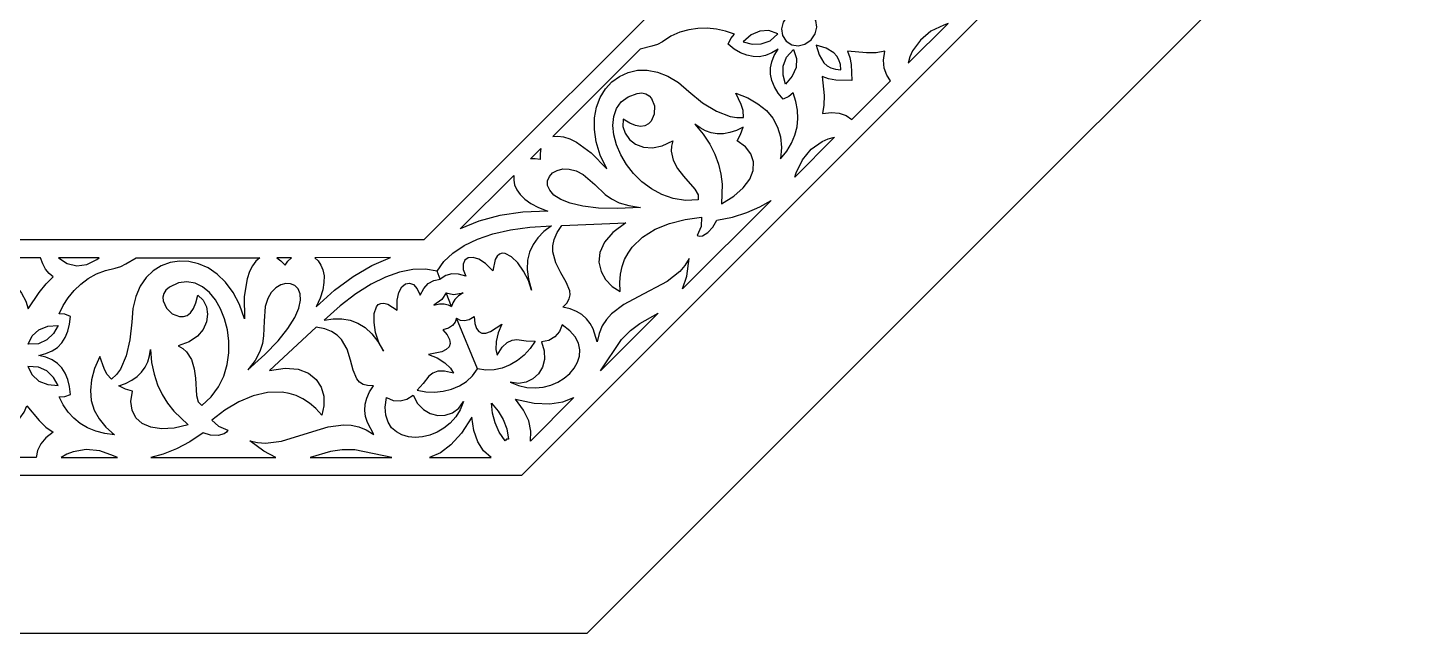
# Model space of a CAD drawing. Extents: x -530 to 530, y -528 to 532.
# Drawn here: x 8 to 530, y -528 to -298 of the extents above; entities that cross this region are included whole.
import ezdxf

# ---------------------------------------------------------------- set-up
doc = ezdxf.new("R2010")
doc.units = 0
doc.layers.add('PLAN_1', color=18, linetype='CONTINUOUS')

msp = doc.modelspace()

# ---------------------------------------------------------------- linework, layer by layer
at = {"layer": 'PLAN_1'}
for points in [[(-219.1, 531.5), (0.43, 531.5), (219.97, 531.5), (375.2, 376.27), (530.43, 221.03), (530.43, 1.5), (530.43, -218.03), (375.2, -373.26), (219.97, -528.5), (0.43, -528.5), (-219.1, -528.5), (-374.33, -373.26), (-529.57, -218.03), (-529.57, 1.5), (-529.57, 221.03), (-374.33, 376.27)], [(-469.51, -193.19), (-469.52, 1.5), (-469.52, 196.2), (-331.88, 333.88), (-194.23, 471.55), (0.44, 471.55), (195.1, 471.55), (332.78, 333.91), (470.47, 196.28), (470.47, 1.59), (470.48, -193.11), (332.83, -330.78), (195.18, -468.45), (0.52, -468.45), (-194.14, -468.45), (-331.83, -330.82)], [(-380, -156.09), (-380, 1.51), (-380.01, 159.12), (-157.15, 382.02), (158.02, 382.02), (380.95, 159.2), (380.96, -156.03), (269.53, -267.47), (158.1, -378.92), (0.52, -378.92), (-157.08, -378.92), (-268.55, -267.49)], [(296.08, -294.03), (294.51, -296.32), (293.9, -298.86), (294.27, -301.36), (295.62, -303.49), (297.76, -304.85), (300.25, -305.22), (302.79, -304.61), (305.09, -303.03), (306.66, -300.74), (307.27, -298.2), (306.9, -295.71), (305.55, -293.57), (303.41, -292.21), (300.92, -291.85), (298.37, -292.46)], [(357.14, -296.83), (355.58, -297.44), (350.64, -299.74), (346.61, -303.08), (343.67, -307.21), (342.67, -309.5), (342.02, -311.89)], [(292.59, -306.55), (290.22, -307.99), (287.84, -308.94), (285.45, -309.4), (283.06, -309.38), (280.67, -308.88), (278.29, -307.91), (275.94, -306.48), (273.61, -304.6), (274.6, -302.48), (276.01, -300.88), (272.65, -299.76), (269.19, -298.99), (265.69, -298.6), (262.16, -298.64), (258.65, -299.14), (255.21, -300.12), (251.85, -301.63), (248.63, -303.71), (246.73, -304.73), (244.58, -305.38), (240.22, -306.49), (207, -339.72), (208.93, -339.56), (211.11, -339.86), (213.5, -340.63), (216.07, -341.89), (221.63, -345.91), (227.52, -351.99), (225.07, -346.8), (223.52, -341.8), (222.82, -337.05), (222.89, -332.61), (223.67, -328.53), (225.07, -324.86), (227.04, -321.65), (229.5, -318.97), (232.38, -316.86), (235.62, -315.37), (239.15, -314.57), (242.89, -314.5), (246.78, -315.22), (250.74, -316.78), (254.72, -319.24), (258.63, -322.65), (263.92, -326.88), (269.16, -330.14), (274.34, -332.12), (276.9, -332.55), (279.44, -332.55), (279.37, -329.89), (278.57, -327.6), (276.54, -323.23), (281.08, -325.05), (284.94, -327.26), (288.12, -329.85), (290.61, -332.81), (292.4, -336.14), (293.49, -339.82), (293.86, -343.86), (293.52, -348.23), (295.85, -345.25), (297.66, -342.22), (298.96, -339.15), (299.77, -336.03), (300.09, -332.87), (299.94, -329.66), (299.32, -326.41), (298.26, -323.12), (296.65, -324.54), (294.54, -325.53), (292.66, -323.2), (291.23, -320.84), (290.26, -318.47), (289.76, -316.08), (289.74, -313.69), (290.2, -311.3), (291.15, -308.91)], [(292.5, -300.68), (289.1, -299.5), (285.65, -299.7), (282.32, -301.14), (279.31, -303.7), (282.7, -304.64), (286.2, -304.57), (289.55, -303.31)], [(298.45, -306.63), (299.63, -310.03), (299.44, -313.49), (297.99, -316.82), (295.44, -319.83), (294.49, -316.44), (294.57, -312.94), (295.83, -309.59)], [(307.04, -304.99), (308.19, -308.73), (310, -311.69), (311.22, -312.81), (312.67, -313.64), (314.39, -314.17), (316.4, -314.35), (316.22, -312.34), (315.69, -310.62), (314.86, -309.17), (313.74, -307.95), (310.78, -306.14)], [(320.53, -318.48), (314.47, -318.3), (311.76, -317.82), (309.3, -316.94), (310.03, -324.14), (309.96, -327.8), (309.4, -331.02), (312.82, -330.54), (315.83, -330.84), (318.44, -331.79), (320.64, -333.27), (327.98, -325.93), (335.32, -318.59), (333.83, -316.39), (332.88, -313.78), (332.58, -310.77), (333.06, -307.35), (329.84, -307.91), (326.19, -307.98), (318.99, -307.25), (319.87, -309.71), (320.35, -312.42)], [(262.26, -363.83), (257.37, -364.01), (252.75, -363.29), (248.43, -361.79), (244.46, -359.64), (240.87, -356.93), (237.72, -353.78), (235.04, -350.31), (232.87, -346.63), (231.26, -342.86), (230.25, -339.11), (229.88, -335.48), (230.19, -332.11), (231.23, -329.1), (233.04, -326.56), (235.65, -324.61), (239.13, -323.36), (240.9, -323.18), (242.4, -323.5), (243.62, -324.24), (244.57, -325.31), (245.63, -328.11), (245.57, -331.22), (244.36, -333.95), (243.33, -334.96), (242.01, -335.63), (240.39, -335.86), (238.48, -335.57), (236.28, -334.68), (233.78, -333.1), (233.66, -335.88), (234.49, -338.5), (236.14, -340.8), (238.49, -342.6), (241.43, -343.73), (244.84, -344.02), (248.6, -343.31), (252.6, -341.41), (252.08, -343.38), (251.95, -345.25), (252.71, -348.73), (254.42, -351.89), (256.66, -354.74), (261, -359.69), (262.23, -361.85)], [(261.02, -334.99), (264.18, -338.77), (266.69, -342.57), (268.6, -346.37), (269.97, -350.18), (270.85, -353.98), (271.3, -357.77), (271.11, -365.3), (275.82, -362.42), (279.38, -359.27), (281.79, -355.97), (283.07, -352.64), (283.22, -349.4), (282.26, -346.36), (280.2, -343.65), (277.03, -341.38), (278.32, -338.93), (279.29, -336.17), (276.78, -337.4), (274.3, -338.22), (271.87, -338.64), (269.51, -338.67), (267.23, -338.31), (265.04, -337.57), (262.97, -336.46)], [(198.52, -348.2), (202.49, -344.26), (202.19, -346.21), (202.25, -348.47), (200.32, -348.14)], [(298.88, -355.1), (299.49, -353.54), (301.79, -348.6), (305.13, -344.57), (309.26, -341.62), (311.54, -340.63), (313.94, -339.97)], [(171.89, -374.78), (171.9, -374.77), (192.24, -354.48), (192.19, -356.24), (192.54, -358.06), (193.34, -359.92), (194.61, -361.76), (196.39, -363.54), (198.72, -365.21), (201.62, -366.73), (205.13, -368.04), (195.7, -368.47), (186.95, -369.77), (178.98, -371.89)], [(240.35, -366.63), (231.66, -367.09), (224.38, -366.92), (218.42, -366.22), (213.67, -365.1), (210.06, -363.65), (207.48, -361.97), (205.85, -360.16), (205.08, -358.32), (205.06, -356.54), (205.72, -354.92), (206.96, -353.57), (208.68, -352.58), (210.8, -352.05), (213.23, -352.08), (215.86, -352.77), (218.62, -354.21), (222.95, -357.9), (226.98, -361.71), (229.36, -363.43), (232.25, -364.88), (235.85, -365.98)], [(256.28, -397.64), (257.93, -392.71), (258.86, -386.11), (257.21, -388.73), (255.23, -391), (250.49, -394.75), (239.45, -400.56), (234.07, -403.51), (229.38, -407.07), (227.43, -409.21), (225.83, -411.67), (224.63, -414.51), (223.88, -417.77), (222.38, -412.83), (221.22, -410.74), (219.78, -408.92), (218.04, -407.37), (215.99, -406.13), (213.61, -405.18), (210.88, -404.56), (212.42, -403), (213.3, -401.44), (213.62, -399.87), (213.46, -398.29), (212.14, -395.02), (210.1, -391.53), (208.14, -387.73), (207.03, -383.52), (207.04, -381.24), (207.54, -378.81), (208.65, -376.23), (210.46, -373.49), (234.73, -372.57), (229.81, -376.14), (226.61, -379.91), (224.92, -383.72), (224.57, -387.45), (225.35, -390.94), (227.08, -394.06), (229.56, -396.66), (232.61, -398.61), (232.48, -395.2), (232.73, -392.05), (233.36, -389.13), (234.32, -386.45), (235.59, -383.99), (237.16, -381.76), (241.07, -377.95), (245.86, -374.95), (251.33, -372.72), (257.28, -371.23), (263.54, -370.41), (263.33, -373.89), (261.91, -377.36), (262.85, -377.59), (263.85, -377.44), (265.92, -376.22), (267.83, -374.12), (269.3, -371.52), (275.3, -370.36), (280.77, -368.63), (285.65, -366.47), (289.91, -364.01)], [(163.07, -390.92), (165.65, -387.26), (169.08, -383.98), (173.35, -381.11), (178.43, -378.67), (184.3, -376.68), (190.95, -375.18), (198.35, -374.17), (206.49, -373.69), (203.69, -375.81), (201.35, -378.16), (199.52, -380.75), (198.22, -383.6), (197.48, -386.74), (197.33, -390.18), (197.8, -393.94), (198.91, -398.05), (197.76, -394.39), (195.95, -390.83), (193.72, -387.72), (191.29, -385.38), (188.9, -384.17), (187.79, -384.09), (186.77, -384.43), (185.88, -385.21), (185.15, -386.49), (184.26, -390.7), (181.54, -388), (179, -386.35), (176.75, -385.66), (174.91, -385.8), (173.6, -386.69), (172.94, -388.22), (173.04, -390.28), (174.02, -392.78), (171.26, -392.02), (168.73, -391.88), (166.42, -392.48), (164.31, -393.91)], [(0.52, -394), (3.11, -396.3), (5.29, -399.19), (6.93, -402.3), (7.85, -405.24), (12.05, -399), (14.6, -395.74), (17.25, -392.99), (15.76, -391.76), (14.43, -390.07), (13.34, -388.03), (12.55, -385.78), (0.52, -385.78), (-11.51, -385.78), (-12.31, -388.03), (-13.4, -390.07), (-14.73, -391.76), (-16.22, -392.99), (-13.57, -395.74), (-11.02, -399), (-6.82, -405.24), (-5.89, -402.3), (-4.26, -399.19), (-2.07, -396.3)], [(11.84, -422.86), (14.53, -422.2), (16.89, -421.19), (18.9, -419.82), (20.58, -418.12), (21.91, -416.08), (22.91, -413.71), (23.56, -411.04), (23.88, -408.06), (21.69, -407.26), (19.55, -407.13), (21.14, -403.95), (23.04, -400.97), (25.25, -398.21), (27.77, -395.75), (30.59, -393.62), (33.73, -391.88), (37.17, -390.57), (40.91, -389.76), (42.98, -389.14), (44.96, -388.08), (48.82, -385.78), (95.81, -385.78), (94.33, -387.04), (93, -388.79), (91.86, -391.03), (90.93, -393.74), (89.84, -400.5), (89.98, -408.97), (88.04, -403.56), (85.6, -398.94), (82.74, -395.09), (79.55, -392), (76.11, -389.66), (72.53, -388.05), (68.87, -387.18), (65.23, -387.02), (61.7, -387.57), (58.36, -388.81), (55.3, -390.73), (52.61, -393.33), (50.37, -396.59), (48.67, -400.5), (47.59, -405.05), (47.24, -410.23), (46.48, -416.96), (45.08, -422.97), (42.83, -428.04), (41.32, -430.15), (39.52, -431.94), (37.69, -430.02), (36.63, -427.83), (34.98, -423.3), (33.06, -427.8), (31.89, -432.09), (31.47, -436.17), (31.8, -440.03), (32.89, -443.65), (34.73, -447.02), (37.31, -450.14), (40.65, -452.99), (36.9, -452.53), (33.48, -451.67), (30.38, -450.42), (27.61, -448.78), (25.14, -446.77), (22.98, -444.4), (21.12, -441.67), (19.55, -438.59), (21.69, -438.46), (23.88, -437.66), (23.56, -434.68), (22.91, -432), (21.91, -429.64), (20.58, -427.6), (18.9, -425.89), (16.89, -424.53), (14.53, -423.51)], [(19.37, -385.81), (22.65, -387.95), (26.32, -388.8), (30.14, -388.3), (33.9, -386.44), (34.84, -385.86)], [(107.8, -385.79), (102.21, -385.8), (103.8, -386.97), (105.36, -388.62), (106.48, -387.01)], [(145.43, -385.74), (145.4, -385.74), (116.69, -385.78), (117.96, -386.99), (119, -388.53), (119.75, -390.41), (120.16, -392.61), (120.15, -395.13), (119.69, -397.95), (118.71, -401.07), (117.16, -404.48), (124.13, -398.12), (131.23, -392.85), (138.36, -388.72)], [(163.07, -390.92), (158.66, -390.16), (153.91, -390.27), (148.87, -391.25), (143.55, -393.12), (138, -395.87), (132.23, -399.51), (126.28, -404.03), (120.19, -409.45), (123.67, -408.96), (126.98, -408.97), (130.1, -409.51), (133.04, -410.61), (135.78, -412.3), (138.32, -414.63), (140.65, -417.62), (142.77, -421.31), (141, -417.91), (139.76, -414.11), (139.14, -410.33), (139.2, -406.96), (140.04, -404.41), (140.77, -403.57), (141.72, -403.09), (142.9, -403.02), (144.33, -403.4), (147.93, -405.74), (147.95, -401.92), (148.58, -398.96), (149.68, -396.87), (151.08, -395.68), (152.63, -395.38), (154.18, -395.99), (155.57, -397.52), (156.64, -399.98), (158.06, -397.48), (159.75, -395.6), (161.81, -394.39), (164.31, -393.91)], [(73.78, -441.91), (77.36, -438.58), (80.12, -434.81), (82.12, -430.7), (83.4, -426.36), (84.02, -421.91), (84.03, -417.45), (83.47, -413.1), (82.41, -408.97), (80.88, -405.16), (78.94, -401.79), (76.64, -398.97), (74.03, -396.8), (71.17, -395.41), (68.1, -394.89), (64.87, -395.36), (61.53, -396.94), (60.15, -398.06), (59.32, -399.35), (58.97, -400.74), (59.06, -402.17), (60.29, -404.9), (62.53, -407.05), (65.31, -408.13), (66.76, -408.11), (68.16, -407.65), (69.47, -406.67), (70.62, -405.11), (71.54, -402.92), (72.2, -400.04), (74.24, -401.92), (75.51, -404.37), (75.97, -407.15), (75.58, -410.09), (74.3, -412.97), (72.1, -415.59), (68.93, -417.74), (64.76, -419.23), (66.53, -420.25), (67.94, -421.49), (69.87, -424.48), (70.88, -427.92), (71.32, -431.53), (71.75, -438.09), (72.4, -440.49)], [(91.26, -428.4), (97.72, -422.58), (102.75, -417.31), (106.48, -412.6), (109.04, -408.45), (110.57, -404.87), (111.2, -401.86), (111.07, -399.42), (110.32, -397.57), (109.07, -396.31), (107.46, -395.63), (105.63, -395.55), (103.71, -396.07), (101.84, -397.19), (100.15, -398.93), (98.77, -401.28), (97.84, -404.25), (97.38, -409.92), (97.23, -415.46), (96.76, -418.36), (95.74, -421.43), (93.98, -424.76)], [(166.48, -399.16), (164.88, -401.61), (161.83, -403.8), (163.96, -403.3), (165.8, -403.27), (167.36, -403.62), (168.61, -404.3)], [(166.48, -399.16), (169.35, -399.75), (173.06, -399.15), (171.2, -400.3), (169.87, -401.58), (169.02, -402.93), (168.61, -404.3)], [(225.19, -428.74), (233.09, -416.82), (236.49, -413.37), (240.05, -410.77), (247.09, -406.83)], [(7.76, -418.65), (9.32, -415.41), (11.9, -413.11), (15.28, -411.78), (19.21, -411.45), (17.48, -414.52), (14.96, -416.94), (11.7, -418.42)], [(101.92, -461.6), (97.26, -459.28), (91.94, -455.26), (94.95, -455.95), (97.96, -456.16), (103.96, -455.45), (115.88, -451.76), (121.77, -450.03), (127.6, -449.23), (130.49, -449.37), (133.37, -449.98), (136.22, -451.13), (139.05, -452.91), (136.63, -448.36), (135.96, -446.06), (135.69, -443.75), (135.83, -441.43), (136.4, -439.1), (137.42, -436.75), (138.91, -434.38), (136.71, -434.36), (134.99, -433.88), (133.66, -433), (132.65, -431.77), (131.27, -428.52), (130.25, -424.62), (128.95, -420.54), (126.76, -416.78), (125.14, -415.17), (123.06, -413.81), (120.45, -412.77), (117.24, -412.11), (99.43, -428.62), (105.43, -427.67), (110.36, -428.07), (114.25, -429.57), (117.13, -431.96), (119.05, -434.98), (120.03, -438.41), (120.11, -442), (119.34, -445.53), (117.02, -443.03), (114.61, -440.98), (112.11, -439.36), (109.53, -438.14), (106.89, -437.31), (104.21, -436.84), (98.74, -436.91), (93.24, -438.18), (87.8, -440.47), (82.53, -443.62), (77.53, -447.47), (80.14, -449.79), (83.6, -451.24), (83.09, -452.06), (82.27, -452.66), (79.95, -453.27), (77.11, -453.13), (74.24, -452.33), (69.18, -455.75), (64.09, -458.4), (59.11, -460.33), (54.36, -461.6)], [(169.37, -429.62), (165.97, -428.84), (163.39, -428.89), (161.45, -429.58), (159.98, -430.71), (157.79, -433.59), (155.48, -436.04), (158.8, -436.67), (162.15, -436.81), (165.45, -436.48), (168.62, -435.68), (171.58, -434.43), (174.26, -432.73), (176.57, -430.59), (178.44, -428.03), (170.46, -408.77), (169.97, -410.26), (168.94, -411.56), (167.37, -412.56), (165.23, -413.11), (166.9, -415.1), (167.83, -416.83), (168.06, -418.32), (167.63, -419.58), (166.56, -420.62), (164.88, -421.45), (159.82, -422.51), (163.18, -423.79), (166.08, -425.64), (168.23, -427.7)], [(185.97, -422.74), (187.83, -419.79), (189.69, -417.99), (191.55, -417.1), (193.39, -416.87), (196.97, -417.36), (200.34, -417.45), (198.44, -420.25), (196.17, -422.72), (193.6, -424.82), (190.8, -426.5), (187.81, -427.7), (184.72, -428.39), (181.57, -428.52), (178.44, -428.03), (170.46, -408.77), (171.86, -409.47), (173.51, -409.67), (175.33, -409.26), (177.23, -408.14), (177.46, -410.72), (178.03, -412.61), (178.91, -413.83), (180.11, -414.41), (181.6, -414.39), (183.38, -413.79), (187.71, -410.96), (186.23, -414.24), (185.49, -417.6), (185.43, -420.58)], [(190.88, -433.03), (193.99, -434.35), (197.15, -435.07), (200.29, -435.24), (203.35, -434.92), (206.26, -434.15), (208.97, -432.99), (211.4, -431.49), (213.5, -429.71), (215.2, -427.69), (216.44, -425.48), (217.15, -423.15), (217.27, -420.73), (216.73, -418.28), (215.48, -415.86), (213.44, -413.52), (210.56, -411.31), (209.53, -413.85), (207.79, -415.83), (205.5, -417.15), (202.75, -417.72), (203.81, -421.15), (203.89, -424.4), (203.1, -427.34), (201.59, -429.85), (199.48, -431.8), (196.91, -433.06), (194, -433.51)], [(54.27, -420.64), (54.71, -425.56), (55.62, -430.01), (56.96, -434.05), (58.68, -437.71), (60.74, -441.02), (63.11, -444.02), (68.56, -449.21), (63.2, -450.51), (58.45, -450.79), (54.41, -450.17), (51.16, -448.72), (48.75, -446.54), (47.29, -443.71), (46.83, -440.33), (47.46, -436.48), (44.82, -435.67), (42.19, -434.41), (44.83, -433.49), (47.16, -432.32), (49.18, -430.9), (50.87, -429.25), (52.23, -427.38), (53.25, -425.31), (53.93, -423.06)], [(7.75, -427.07), (9.32, -430.31), (11.9, -432.61), (15.28, -433.94), (19.21, -434.27), (17.48, -431.2), (14.96, -428.78), (11.7, -427.3)], [(173.17, -440.36), (171.91, -443.49), (170.19, -446.24), (168.09, -448.58), (165.7, -450.52), (163.09, -452.04), (160.36, -453.13), (157.58, -453.79), (154.83, -454.02), (152.2, -453.79), (149.77, -453.1), (147.62, -451.95), (145.82, -450.33), (144.47, -448.22), (143.65, -445.62), (143.43, -442.53), (143.9, -438.92), (146.43, -439.99), (149.06, -440.16), (151.62, -439.47), (153.96, -437.94), (155.63, -441.11), (157.88, -443.46), (160.51, -444.99), (163.35, -445.69), (166.22, -445.58), (168.94, -444.65), (171.31, -442.91)], [(198.51, -455.42), (198.75, -451.64), (197.9, -447.7), (195.95, -443.64), (192.86, -439.5), (200.02, -440.95), (205.96, -441.27), (210.9, -440.55), (215.05, -438.88)], [(0.52, -451.05), (4.68, -446.65), (6.25, -444.39), (7.37, -442.02), (11.95, -447.63), (14.58, -450.17), (17.25, -452.05), (14.49, -454.13), (12.57, -456.47), (11.41, -458.99), (10.9, -461.6), (0.52, -461.6), (-9.86, -461.6), (-10.37, -458.99), (-11.54, -456.47), (-13.46, -454.13), (-16.22, -452.05), (-13.54, -450.17), (-10.91, -447.63), (-6.33, -442.02), (-5.22, -444.39), (-3.64, -446.65)], [(188.97, -455.27), (186.68, -451.98), (185.1, -448.53), (184.17, -444.87), (183.81, -441), (186.3, -443.99), (188.22, -447.23), (189.55, -450.8), (190.25, -454.74), (189.47, -454.65)], [(183.62, -461.6), (180.77, -459.09), (178.58, -455.71), (177.1, -451.45), (176.35, -446.34), (172.32, -452.43), (168.34, -456.85), (164.34, -459.84), (160.23, -461.6)], [(41.72, -461.64), (40.18, -460.97), (35.06, -459.1), (29.85, -458.61), (24.85, -459.45), (22.53, -460.36), (20.37, -461.6)], [(145.88, -461.6), (131.88, -458.75), (127.03, -458.72), (122.67, -459.4), (114.91, -461.6)]]:
    msp.add_lwpolyline(points, close=True, dxfattribs=at)

doc.saveas('drawing.dxf')
